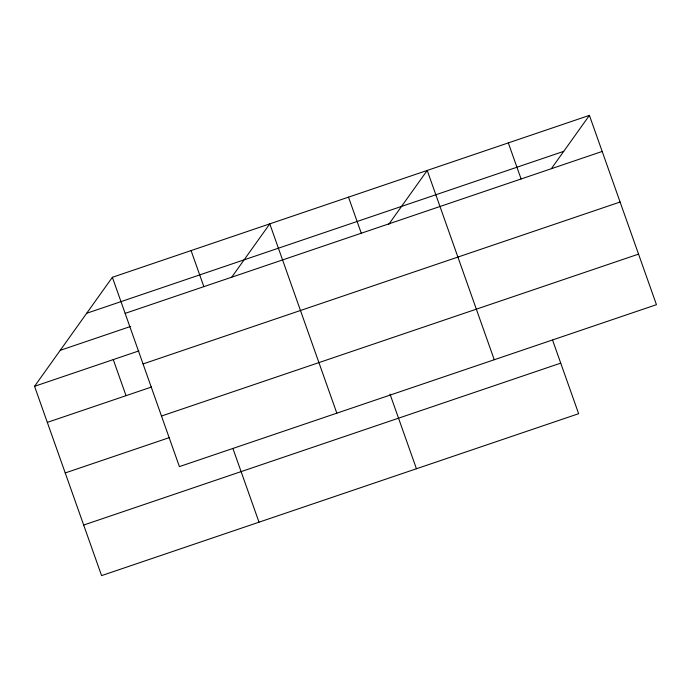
<?xml version="1.0" encoding="UTF-8"?>
<svg xmlns="http://www.w3.org/2000/svg" width="691" height="691" viewBox="0 0 691 691"><rect width="100%" height="100%" fill="white"/><g stroke="black" fill="none" stroke-linecap="round" stroke-linejoin="round"><path stroke-width="1.04" d="M552.567 340.093L578.635 413.702L101.586 575.62L34.55 386.312L112.365 277.298L589.414 115.38L656.45 304.688L179.401 466.606L112.365 277.298M231.761 277.134L269.792 223.867L336.828 413.175M388.601 224.532L427.219 170.435L494.255 359.743M551.383 168.656L589.414 115.38M86.686 313.273L563.735 151.355M125.14 313.369L602.189 151.45M60.229 350.337L130.763 326.394M34.55 386.312L138.822 350.924M143.046 363.932L620.095 202.022M47.325 422.382L151.588 386.995M161.495 416.034L638.544 254.124M65.23 472.946L169.502 437.558M83.68 525.048L560.729 363.138M508.317 142.907L521.092 178.978M348.506 197.151L361.281 233.221M390.018 394.138L416.44 468.757M191.079 250.583L203.854 286.653M232.945 448.571L259.013 522.189M113.264 359.596L126.038 395.667"/></g></svg>
